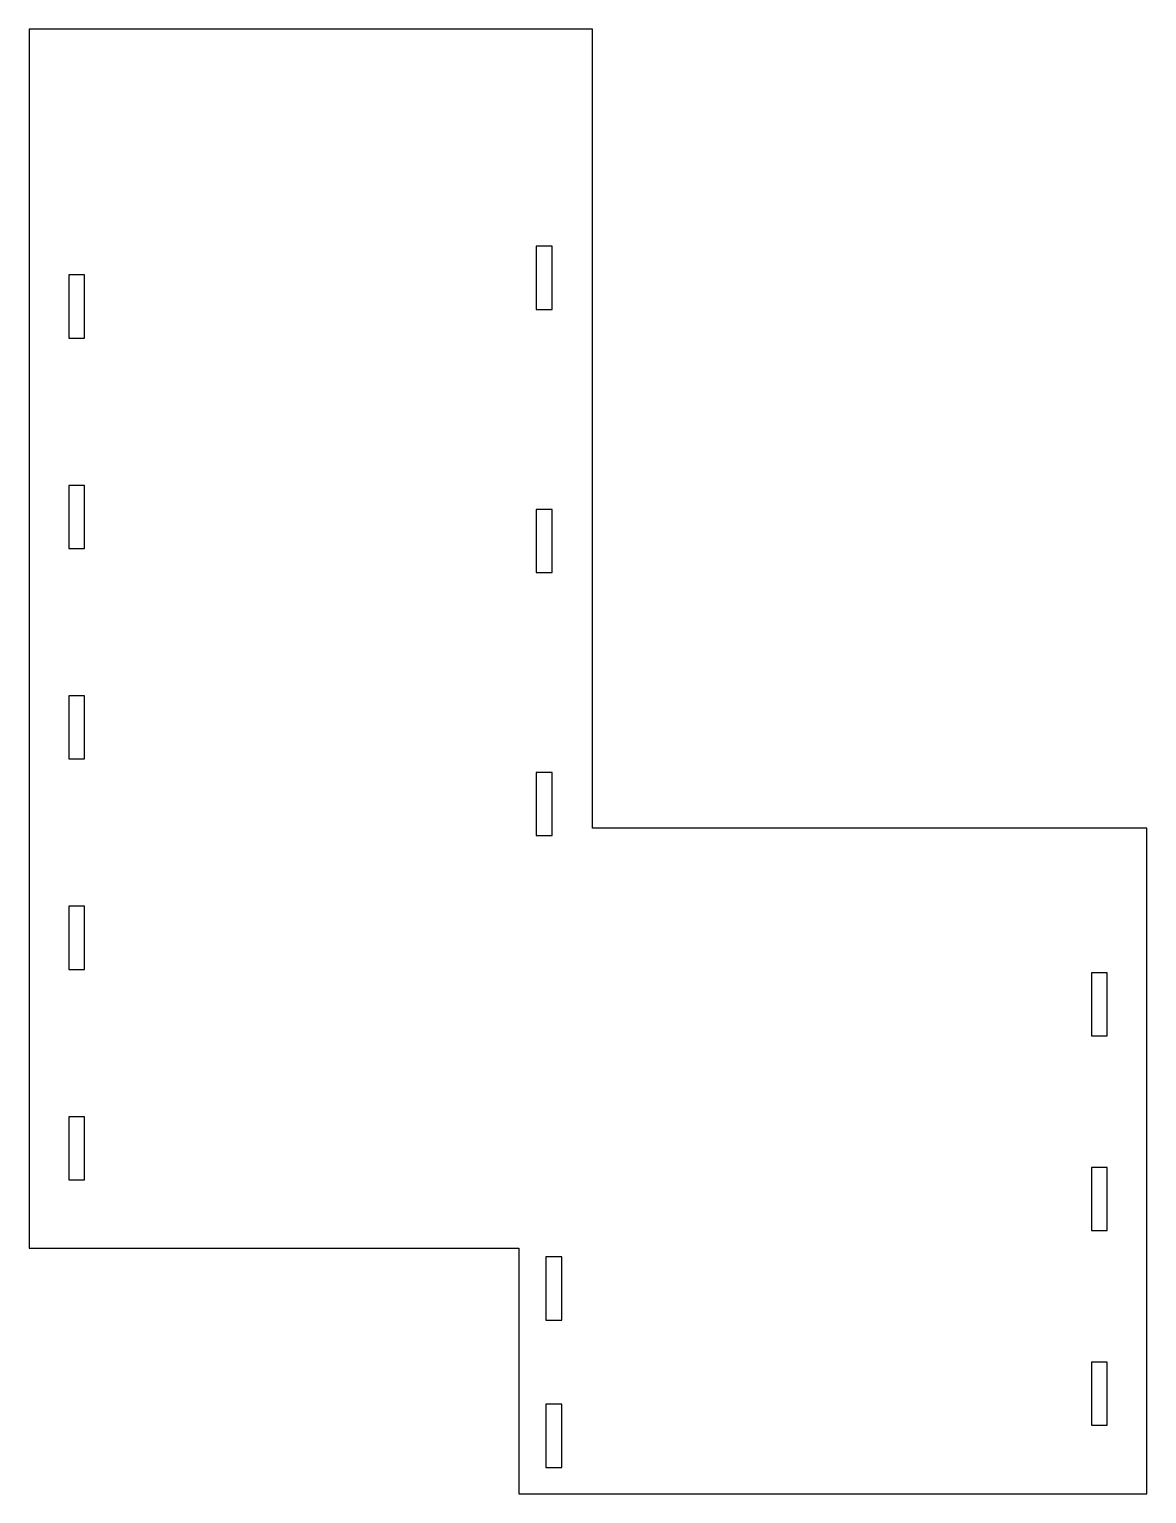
# Model space of a CAD drawing. Header units: millimetres. Extents: x 3118 to 3331, y 2293 to 2571.
import ezdxf

# ---------------------------------------------------------------- set-up
doc = ezdxf.new("R2010")
doc.units = ezdxf.units.MM

msp = doc.modelspace()

# ---------------------------------------------------------------- linework, layer by layer
at = {"color": 0, "extrusion": (3.93531e-16, 4.18135e-07, -1)}
for p, q in [((3118.36, 2571.49, 13.57), (3118.36, 2339.82, 13.57)), ((3225.36, 2571.49, 13.57), (3118.36, 2571.49, 13.57)), ((3225.36, 2419.7, 13.57), (3225.36, 2571.49, 13.57)), ((3217.69, 2530.26, 13.57), (3214.69, 2530.26, 13.57)), ((3214.69, 2530.26, 13.57), (3214.69, 2518.26, 13.57)), ((3217.69, 2518.26, 13.57), (3217.69, 2530.26, 13.57)), ((3128.86, 2524.82, 13.57), (3125.86, 2524.82, 13.57)), ((3125.86, 2524.82, 13.57), (3125.86, 2512.82, 13.57)), ((3128.86, 2512.82, 13.57), (3128.86, 2524.82, 13.57)), ((3214.69, 2518.26, 13.57), (3217.69, 2518.26, 13.57)), ((3125.86, 2512.82, 13.57), (3128.86, 2512.82, 13.57)), ((3128.86, 2484.82, 13.57), (3125.86, 2484.82, 13.57)), ((3125.86, 2484.82, 13.57), (3125.86, 2472.82, 13.57)), ((3128.86, 2472.82, 13.57), (3128.86, 2484.82, 13.57)), ((3217.69, 2480.26, 13.57), (3214.69, 2480.26, 13.57)), ((3214.69, 2480.26, 13.57), (3214.69, 2468.26, 13.57)), ((3217.69, 2468.26, 13.57), (3217.69, 2480.26, 13.57)), ((3125.86, 2472.82, 13.57), (3128.86, 2472.82, 13.57)), ((3214.69, 2468.26, 13.57), (3217.69, 2468.26, 13.57)), ((3128.86, 2444.82, 13.57), (3125.86, 2444.82, 13.57)), ((3125.86, 2444.82, 13.57), (3125.86, 2432.82, 13.57)), ((3128.86, 2432.82, 13.57), (3128.86, 2444.82, 13.57)), ((3125.86, 2432.82, 13.57), (3128.86, 2432.82, 13.57)), ((3217.69, 2430.26, 13.57), (3214.69, 2430.26, 13.57)), ((3214.69, 2430.26, 13.57), (3214.69, 2418.26, 13.57)), ((3217.69, 2418.26, 13.57), (3217.69, 2430.26, 13.57)), ((3330.66, 2419.7, 13.57), (3225.36, 2419.7, 13.57)), ((3330.66, 2293.19, 13.57), (3330.66, 2419.7, 13.57)), ((3214.69, 2418.26, 13.57), (3217.69, 2418.26, 13.57)), ((3128.86, 2404.82, 13.57), (3125.86, 2404.82, 13.57)), ((3125.86, 2404.82, 13.57), (3125.86, 2392.82, 13.57)), ((3128.86, 2392.82, 13.57), (3128.86, 2404.82, 13.57)), ((3125.86, 2392.82, 13.57), (3128.86, 2392.82, 13.57)), ((3323.16, 2392.19, 13.57), (3320.16, 2392.19, 13.57)), ((3320.16, 2392.19, 13.57), (3320.16, 2380.19, 13.57)), ((3323.16, 2380.19, 13.57), (3323.16, 2392.19, 13.57)), ((3320.16, 2380.19, 13.57), (3323.16, 2380.19, 13.57)), ((3128.86, 2364.82, 13.57), (3125.86, 2364.82, 13.57)), ((3125.86, 2364.82, 13.57), (3125.86, 2352.82, 13.57)), ((3128.86, 2352.82, 13.57), (3128.86, 2364.82, 13.57)), ((3323.16, 2355.19, 13.57), (3320.16, 2355.19, 13.57)), ((3320.16, 2355.19, 13.57), (3320.16, 2343.19, 13.57)), ((3323.16, 2343.19, 13.57), (3323.16, 2355.19, 13.57)), ((3125.86, 2352.82, 13.57), (3128.86, 2352.82, 13.57)), ((3320.16, 2343.19, 13.57), (3323.16, 2343.19, 13.57)), ((3118.36, 2339.82, 13.57), (3211.36, 2339.82, 13.57)), ((3211.36, 2339.82, 13.57), (3211.36, 2293.19, 13.57)), ((3219.53, 2338.19, 13.57), (3216.53, 2338.19, 13.57)), ((3216.53, 2338.19, 13.57), (3216.53, 2326.19, 13.57)), ((3219.53, 2326.19, 13.57), (3219.53, 2338.19, 13.57)), ((3216.53, 2326.19, 13.57), (3219.53, 2326.19, 13.57)), ((3323.16, 2318.19, 13.57), (3320.16, 2318.19, 13.57)), ((3320.16, 2318.19, 13.57), (3320.16, 2306.19, 13.57)), ((3323.16, 2306.19, 13.57), (3323.16, 2318.19, 13.57)), ((3219.53, 2310.19, 13.57), (3216.53, 2310.19, 13.57)), ((3216.53, 2310.19, 13.57), (3216.53, 2298.19, 13.57)), ((3219.53, 2298.19, 13.57), (3219.53, 2310.19, 13.57)), ((3320.16, 2306.19, 13.57), (3323.16, 2306.19, 13.57)), ((3216.53, 2298.19, 13.57), (3219.53, 2298.19, 13.57)), ((3211.36, 2293.19, 13.57), (3330.66, 2293.19, 13.57))]:
    msp.add_line(p, q, dxfattribs=at)

doc.saveas('drawing.dxf')
